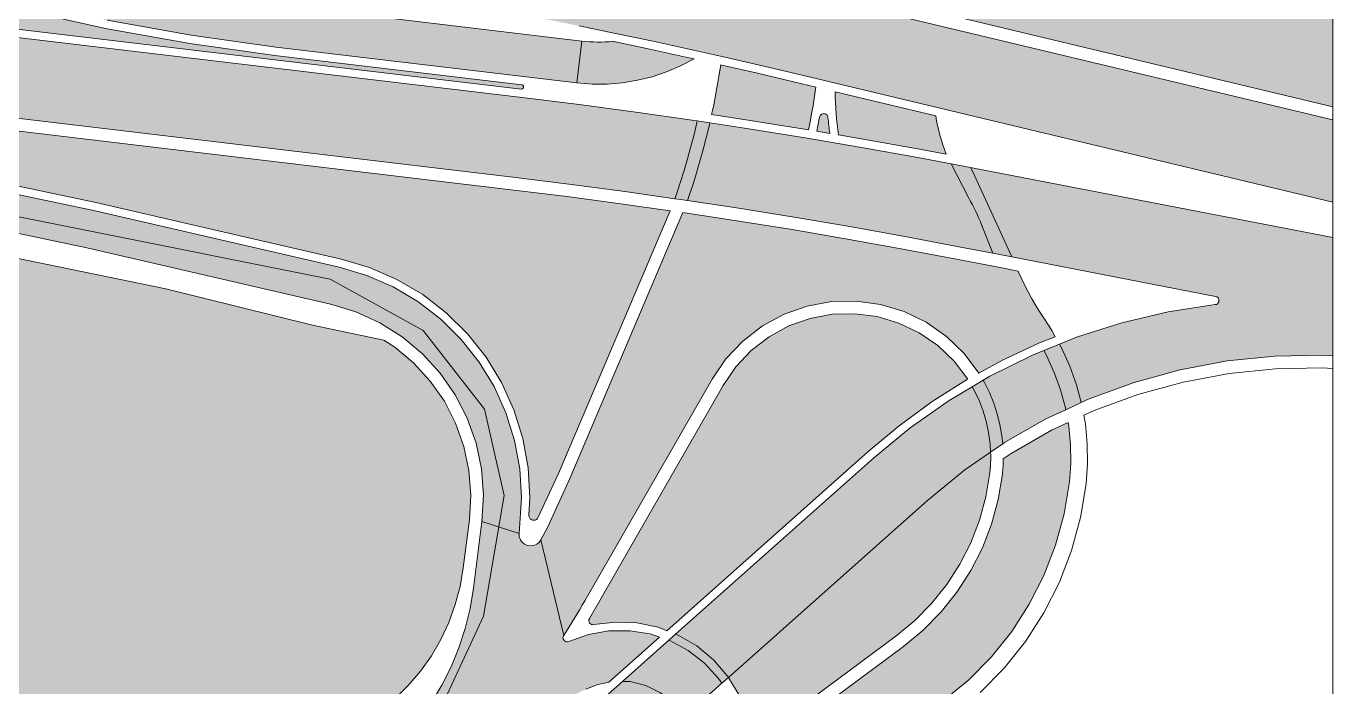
# Model space of a CAD drawing. Header units: metres. Extents: x 575893 to 576670, y 4390673 to 4391275.
# Drawn here: x 576502.4 to 576657.4, y 4390979 to 4391057.3 of the extents above; entities that cross this region are included whole.
import ezdxf

# ---------------------------------------------------------------- set-up
doc = ezdxf.new("R2010")
doc.units = ezdxf.units.M
for name, color, linetype, lineweight in [('PL_KULTUREL_TESIS', 151, 'Continuous', 0), ('PL_MIA', 12, 'Continuous', 0), ('PL_PARK', 97, 'Continuous', 0), ('PL_PASIF_YESIL', 93, 'Continuous', 0), ('PL_YOL', 18, 'Continuous', 0), ('R_KIR', 2, 'Continuous', 0), ('SNR_OZEL_PROJE', 18, 'Continuous', 0), ('SNR_SAGLIKLASTIRMA', 152, 'Continuous', 0)]:
    doc.layers.add(name, color=color, linetype=linetype, lineweight=lineweight)

msp = doc.modelspace()

# ---------------------------------------------------------------- hatches: boundary and pattern name
at = {"layer": 'PL_KULTUREL_TESIS'}
msp.add_hatch(color=256, dxfattribs=at).paths.add_polyline_path([(576657.38, 4391047.79), (576613.09, 4391058.38), (576613.21, 4391058.87), (576614.72, 4391063.99), (576631.77, 4391113.07), (576632.98, 4391116.66), (576634.1, 4391120.28), (576634.47, 4391121.55), (576653.45, 4391128.05), (576657.38, 4391129.54)])
at = {"layer": 'PL_MIA'}
msp.add_hatch(color=256, dxfattribs=at).paths.add_polyline_path([(576518.99, 4391026.2), (576536.36, 4391021.91), (576544.84, 4391020.11), (576546.12, 4391019.3), (576548.36, 4391017.43), (576550.34, 4391015.27), (576552.01, 4391012.87), (576553.35, 4391010.27), (576554.33, 4391007.52), (576554.93, 4391004.66), (576555.15, 4391001.74), (576554.98, 4390998.82), (576554.26, 4390993.14), (576553.88, 4390990.93), (576553.31, 4390988.77), (576552.54, 4390986.67), (576551.59, 4390984.64), (576550.47, 4390982.71), (576549.17, 4390980.88), (576547.72, 4390979.18), (576546.13, 4390977.61), (576542.98, 4390974.78), (576511.42, 4390952.35), (576506.7, 4390948.64), (576467.66, 4390923.15), (576465.88, 4390922.06), (576464.06, 4390921.06), (576462.18, 4390920.15), (576460.26, 4390919.35), (576458.3, 4390918.64), (576456.31, 4390918.04), (576454.28, 4390917.55), (576452.24, 4390917.16), (576448.35, 4390916.52), (576442.14, 4390915.9), (576435.9, 4390915.69), (576429.66, 4390915.87), (576398.31, 4390917.79), (576395.74, 4390920.95), (576401.52, 4390961.09), (576403.21, 4390970.99), (576405.41, 4390982.29), (576409.6, 4391007.63), (576424.54, 4391005.02), (576423.35, 4390997.96), (576477.42, 4390989.45), (576481.6, 4390982.76), (576487.41, 4390986.67), (576477.26, 4391002.38), (576478.93, 4391008.13), (576425.76, 4391017.41), (576424.92, 4391012.06), (576410.78, 4391014.53), (576412.57, 4391027.16), (576415.33, 4391047.51)])
at = {"layer": 'PL_PARK'}
msp.add_hatch(color=256, dxfattribs=at).paths.add_polyline_path([(576328.48, 4391139.94), (576330.81, 4391139.71), (576338.13, 4391138.76), (576344.74, 4391137.69), (576351.26, 4391136.21), (576357.68, 4391134.31), (576363.97, 4391132.01), (576370.1, 4391129.32), (576376.05, 4391126.25), (576381.79, 4391122.81), (576387.3, 4391119.01), (576394.64, 4391113.59), (576393.67, 4391111.46), (576390.85, 4391107.49), (576388.09, 4391102.62), (576397.28, 4391098.08), (576398.16, 4391098.49), (576399.9, 4391101.57), (576401.13, 4391103.49), (576403.35, 4391107.17), (576410.42, 4391101.95), (576418.72, 4391096.09), (576427.24, 4391090.55), (576435.98, 4391085.36), (576444.91, 4391080.53), (576454.03, 4391076.05), (576463.33, 4391071.94), (576472.77, 4391068.2), (576482.36, 4391064.83), (576492.08, 4391061.86), (576501.9, 4391059.27), (576511.82, 4391057.07), (576521.83, 4391055.27), (576531.89, 4391053.87), (576561.18, 4391050.39), (576561.23, 4391050.38), (576561.27, 4391050.36), (576561.31, 4391050.33), (576561.35, 4391050.3), (576561.37, 4391050.26), (576561.39, 4391050.21), (576561.4, 4391050.16), (576561.4, 4391050.11), (576561.39, 4391050.06), (576561.37, 4391050.02), (576561.34, 4391049.98), (576561.3, 4391049.95), (576561.26, 4391049.92), (576561.22, 4391049.9), (576561.17, 4391049.89), (576561.12, 4391049.89), (576393.72, 4391069.81), (576389.74, 4391070.29), (576385.79, 4391070.82), (576381.84, 4391071.43), (576377.9, 4391072.09), (576373.98, 4391072.82), (576370.06, 4391073.61), (576366.16, 4391074.47), (576362.27, 4391075.38), (576332.35, 4391082.7), (576321.52, 4391085.35), (576318.9, 4391086.08), (576316.36, 4391086.99), (576313.89, 4391088.08), (576311.5, 4391089.34), (576309.21, 4391090.76), (576307.02, 4391092.34), (576304.95, 4391094.07), (576304.31, 4391094.69), (576302.01, 4391097.02), (576300.04, 4391099.63), (576298.41, 4391102.47), (576297.17, 4391105.49), (576296.31, 4391108.65), (576295.87, 4391111.89), (576295.85, 4391115.16), (576296.25, 4391118.4), (576297.05, 4391121.57), (576298.26, 4391124.61), (576299.85, 4391127.47), (576301.79, 4391130.1), (576304.05, 4391132.46), (576306.59, 4391134.52), (576309.37, 4391136.23), (576312.36, 4391137.57), (576314.58, 4391138.33), (576316.84, 4391138.95), (576319.13, 4391139.43), (576321.45, 4391139.77), (576323.79, 4391139.97), (576326.13, 4391140.02)])
at = {"layer": 'PL_PASIF_YESIL'}
for points in [[(576447.19, 4391051.36), (576559.95, 4391037.95), (576566.58, 4391037.13), (576573.2, 4391036.25), (576578.78, 4391035.46), (576565.53, 4391004.3), (576563.15, 4390999.12), (576563.06, 4390998.98), (576562.94, 4390998.87), (576562.79, 4390998.8), (576562.63, 4390998.77), (576562.46, 4390998.79), (576562.31, 4390998.85), (576562.18, 4390998.95), (576562.09, 4390999.08), (576562.03, 4390999.24), (576562.02, 4390999.4), (576562.15, 4391001.47), (576561.95, 4391005), (576561.32, 4391008.48), (576560.26, 4391011.86), (576558.8, 4391015.09), (576556.96, 4391018.11), (576554.76, 4391020.88), (576552.24, 4391023.36), (576549.44, 4391025.52), (576546.39, 4391027.32), (576543.15, 4391028.73), (576539.78, 4391029.73), (576510.69, 4391036.45), (576422.45, 4391055.03)], [(576603.35, 4391022.91), (576605.91, 4391022.15), (576608.32, 4391020.99), (576610.52, 4391019.47), (576612.46, 4391017.63), (576614.08, 4391015.5), (576614.09, 4391015.5), (576613.94, 4391015.42), (576609.86, 4391012.83), (576605.95, 4391009.98), (576602.23, 4391006.88), (576578.39, 4390985.68), (576577.35, 4390986.08), (576574.84, 4390986.6), (576572.28, 4390986.7), (576569.75, 4390986.4), (576569.6, 4390986.39), (576569.46, 4390986.42), (576569.34, 4390986.49), (576569.24, 4390986.59), (576569.17, 4390986.72), (576569.15, 4390986.86), (576569.16, 4390987), (576569.21, 4390987.13), (576585.06, 4391014.74), (576586.57, 4391016.95), (576588.4, 4391018.9), (576590.52, 4391020.53), (576592.87, 4391021.81), (576595.39, 4391022.7), (576598.02, 4391023.19), (576600.7, 4391023.26)], [(576616.8, 4391006.45), (576616.76, 4391005.08), (576616.75, 4391005.01), (576616.75, 4391004.99), (576616.75, 4391004.91), (576616.74, 4391004.82), (576616.73, 4391004.73), (576616.72, 4391004.65), (576616.71, 4391004.56), (576616.7, 4391004.47), (576616.7, 4391004.39), (576616.23, 4391001.55), (576615.48, 4390998.78), (576614.44, 4390996.11), (576613.14, 4390993.55), (576611.58, 4390991.14), (576609.79, 4390988.9), (576607.77, 4390986.85), (576605.56, 4390985.03), (576589.28, 4390972.94), (576589.17, 4390972.88), (576589.04, 4390972.85), (576588.91, 4390972.85), (576588.79, 4390972.88), (576588.68, 4390972.94), (576588.59, 4390973.04), (576588.52, 4390973.15), (576588.49, 4390973.27), (576587.91, 4390975.76), (576586.93, 4390978.13), (576586.23, 4390979.27), (576585.69, 4390980.13), (576609.35, 4391001.17), (576613.74, 4391004.76), (576616.78, 4391006.84)]]:
    msp.add_hatch(color=256, dxfattribs=at).paths.add_polyline_path(points)
at = {"layer": 'PL_YOL'}
for points in [[(576331.36, 4391152.24), (576336.02, 4391151.53), (576340.63, 4391150.6), (576345.2, 4391149.45), (576349.71, 4391148.09), (576354.15, 4391146.52), (576358.51, 4391144.75), (576362.79, 4391142.77), (576366.96, 4391140.6), (576435.42, 4391102.89), (576427.86, 4391097.95), (576426.07, 4391099.02), (576426.01, 4391099.05), (576425.95, 4391099.06), (576425.88, 4391099.05), (576425.82, 4391099.03), (576425.77, 4391098.99), (576425.73, 4391098.94), (576425.7, 4391098.88), (576425.69, 4391098.82), (576425.7, 4391098.76), (576425.72, 4391098.7), (576425.75, 4391098.64), (576425.8, 4391098.6), (576426.49, 4391098.13), (576435.29, 4391092.69), (576444.31, 4391087.62), (576453.53, 4391082.93), (576462.93, 4391078.63), (576472.51, 4391074.71), (576482.24, 4391071.2), (576492.1, 4391068.1), (576502.09, 4391065.4), (576512.18, 4391063.12), (576522.35, 4391061.27), (576532.6, 4391059.83), (576568.32, 4391055.58), (576567.73, 4391050.62), (576532.01, 4391054.87), (576521.98, 4391056.26), (576512.02, 4391058.05), (576502.14, 4391060.24), (576492.35, 4391062.82), (576482.67, 4391065.78), (576473.12, 4391069.13), (576463.71, 4391072.86), (576454.46, 4391076.95), (576445.37, 4391081.42), (576436.47, 4391086.23), (576427.77, 4391091.4), (576419.28, 4391096.91), (576411.02, 4391102.76), (576387.89, 4391119.81), (576382.33, 4391123.65), (576376.53, 4391127.12), (576370.53, 4391130.23), (576364.34, 4391132.94), (576358, 4391135.26), (576351.52, 4391137.17), (576344.93, 4391138.67), (576338.26, 4391139.75), (576330.94, 4391140.7), (576331.36, 4391152.24)], [(576515.39, 4391077.88), (576518.45, 4391076.72), (576521.62, 4391075.92), (576561.21, 4391068.39), (576565.56, 4391067.55), (576569.9, 4391066.69), (576574.24, 4391065.79), (576578.57, 4391064.88), (576582.9, 4391063.94), (576587.22, 4391062.97), (576591.53, 4391061.98), (576595.84, 4391060.96), (576657.38, 4391046.25), (576657.38, 4391036.48), (576593.63, 4391051.72), (576589.38, 4391052.73), (576585.12, 4391053.7), (576580.85, 4391054.66), (576576.58, 4391055.59), (576572.3, 4391056.49), (576568.01, 4391057.37), (576563.73, 4391058.23), (576559.43, 4391059.06), (576505.34, 4391069.35), (576507.91, 4391073.45), (576508.05, 4391073.44), (576508.18, 4391073.47), (576508.3, 4391073.54), (576508.4, 4391073.64), (576508.47, 4391073.76), (576508.5, 4391073.89), (576508.49, 4391074.03), (576508.45, 4391074.16), (576508.38, 4391074.27), (576508.27, 4391074.36), (576512.49, 4391079.39)], [(576561.25, 4391048.87), (576567.98, 4391048.04), (576574.7, 4391047.15), (576581.41, 4391046.2), (576582, 4391046.11), (576581.91, 4391045.71), (576581.58, 4391044.33), (576581.22, 4391042.97), (576580.84, 4391041.6), (576580.44, 4391040.25), (576580.01, 4391038.9), (576579.57, 4391037.55), (576579.34, 4391036.89), (576573.4, 4391037.74), (576566.77, 4391038.62), (576560.13, 4391039.44), (576413.91, 4391056.83), (576393.6, 4391068.82)], [(576510.6, 4391035.45), (576539.53, 4391028.76), (576542.8, 4391027.79), (576545.94, 4391026.43), (576548.88, 4391024.69), (576551.58, 4391022.61), (576554.02, 4391020.21), (576556.14, 4391017.53), (576557.92, 4391014.62), (576559.32, 4391011.51), (576560.34, 4391008.24), (576560.96, 4391004.88), (576561.15, 4391001.47), (576560.87, 4390997.19), (576556.47, 4390998.63), (576556.65, 4391001.75), (576556.42, 4391004.87), (576555.77, 4391007.92), (576554.73, 4391010.87), (576553.3, 4391013.65), (576551.51, 4391016.21), (576549.4, 4391018.51), (576547, 4391020.51), (576544.35, 4391022.18), (576541.51, 4391023.47), (576538.52, 4391024.38), (576509.63, 4391031.06), (576417.58, 4391050.44), (576413.74, 4391055.84)], [(576568.78, 4391055.53), (576569.24, 4391055.5), (576569.7, 4391055.47), (576570.16, 4391055.46), (576570.62, 4391055.46), (576571.08, 4391055.47), (576571.54, 4391055.5), (576572, 4391055.54), (576572.09, 4391055.52), (576576.37, 4391054.61), (576580.63, 4391053.68), (576581.62, 4391053.46), (576580.02, 4391052.63), (576578.36, 4391051.92), (576576.65, 4391051.35), (576574.9, 4391050.92), (576573.13, 4391050.63), (576571.33, 4391050.48), (576569.53, 4391050.48), (576567.73, 4391050.62), (576568.32, 4391055.58)], [(576584.9, 4391052.73), (576589.15, 4391051.75), (576593.4, 4391050.75), (576596.06, 4391050.11), (576595.99, 4391049.61), (576595.91, 4391049.04), (576595.82, 4391048.47), (576595.73, 4391047.9), (576595.63, 4391047.33), (576595.53, 4391046.76), (576595.43, 4391046.19), (576595.32, 4391045.62), (576595.2, 4391045.06), (576595.2, 4391045.05), (576594.96, 4391045.1), (576588.26, 4391046.17), (576583.71, 4391046.86), (576583.82, 4391047.36), (576583.96, 4391048.03), (576584.09, 4391048.7), (576584.22, 4391049.37), (576584.34, 4391050.05), (576584.46, 4391050.72), (576584.58, 4391051.4), (576584.68, 4391052.08), (576584.79, 4391052.75)], [(576610.28, 4391046.71), (576610.39, 4391046.13), (576610.5, 4391045.56), (576610.64, 4391044.98), (576610.78, 4391044.41), (576610.95, 4391043.84), (576611.12, 4391043.28), (576611.31, 4391042.72), (576611.52, 4391042.16), (576608.34, 4391042.76), (576601.66, 4391043.96), (576598.76, 4391044.45), (576598.76, 4391044.46), (576598.67, 4391045.09), (576598.59, 4391045.73), (576598.52, 4391046.37), (576598.46, 4391047), (576598.42, 4391047.64), (576598.39, 4391048.28), (576598.37, 4391048.92), (576598.36, 4391049.56)], [(576583.49, 4391045.88), (576583.4, 4391045.48), (576583.06, 4391044.09), (576582.7, 4391042.71), (576582.32, 4391041.34), (576581.92, 4391039.97), (576581.5, 4391038.61), (576581.05, 4391037.26), (576580.85, 4391036.67), (576580.03, 4391036.8), (576579.34, 4391036.89), (576579.57, 4391037.55), (576580.01, 4391038.9), (576580.44, 4391040.25), (576580.84, 4391041.6), (576581.22, 4391042.97), (576581.58, 4391044.33), (576581.91, 4391045.71), (576582, 4391046.11)], [(576588.11, 4391045.18), (576594.8, 4391044.11), (576601.48, 4391042.97), (576608.16, 4391041.78), (576612.1, 4391041.04), (576614.2, 4391036.94), (576614.42, 4391036.55), (576614.63, 4391036.16), (576614.83, 4391035.76), (576615.03, 4391035.36), (576615.22, 4391034.95), (576615.41, 4391034.54), (576615.58, 4391034.13), (576615.75, 4391033.71), (576617.05, 4391030.42), (576613.02, 4391031.2), (576606.44, 4391032.44), (576599.85, 4391033.62), (576593.25, 4391034.74), (576586.65, 4391035.8), (576580.85, 4391036.67), (576581.05, 4391037.26), (576581.5, 4391038.61), (576581.92, 4391039.97), (576582.32, 4391041.34), (576582.7, 4391042.71), (576583.06, 4391044.09), (576583.4, 4391045.48), (576583.49, 4391045.88)], [(576597.17, 4391046.94), (576597.29, 4391046.88), (576597.4, 4391046.78), (576597.47, 4391046.65), (576597.5, 4391046.52), (576597.52, 4391046.28), (576597.55, 4391046.04), (576597.57, 4391045.81), (576597.6, 4391045.57), (576597.63, 4391045.34), (576597.66, 4391045.1), (576597.69, 4391044.87), (576597.72, 4391044.64), (576597.72, 4391044.63), (576596.19, 4391044.89), (576596.19, 4391044.89), (576596.23, 4391045.1), (576596.27, 4391045.31), (576596.32, 4391045.52), (576596.36, 4391045.72), (576596.4, 4391045.93), (576596.43, 4391046.14), (576596.47, 4391046.35), (576596.51, 4391046.56), (576596.56, 4391046.7), (576596.64, 4391046.81), (576596.75, 4391046.9), (576596.88, 4391046.96), (576597.03, 4391046.97)], [(576614.42, 4391040.6), (576614.66, 4391040.14), (576619.32, 4391029.98), (576617.05, 4391030.42), (576615.75, 4391033.71), (576615.58, 4391034.13), (576615.41, 4391034.54), (576615.22, 4391034.95), (576615.03, 4391035.36), (576614.83, 4391035.76), (576614.63, 4391036.16), (576614.42, 4391036.55), (576614.2, 4391036.94), (576612.1, 4391041.04)], [(576614.82, 4391040.52), (576657.38, 4391032.3), (576657.38, 4391018.26), (576656.17, 4391018.34), (576650.5, 4391018.23), (576644.86, 4391017.66), (576639.28, 4391016.62), (576633.81, 4391015.12), (576628.49, 4391013.17), (576627.55, 4391012.73), (576626.99, 4391014.82), (576626.19, 4391017.05), (576625.2, 4391019.21), (576624.96, 4391019.63), (576626.99, 4391020.46), (576632.37, 4391022.16), (576637.86, 4391023.46), (576643.43, 4391024.33), (576643.57, 4391024.36), (576643.69, 4391024.44), (576643.79, 4391024.54), (576643.85, 4391024.67), (576643.87, 4391024.81), (576643.86, 4391024.95), (576643.81, 4391025.08), (576643.72, 4391025.19), (576643.6, 4391025.27), (576643.47, 4391025.31), (576619.32, 4391029.98), (576614.66, 4391040.14), (576614.42, 4391040.6)], [(576586.42, 4391034.31), (576593.01, 4391033.26), (576599.59, 4391032.14), (576606.17, 4391030.96), (576612.73, 4391029.72), (576617.72, 4391028.76), (576620.07, 4391028.31), (576620.15, 4391028.12), (576620.49, 4391027.34), (576620.86, 4391026.58), (576621.24, 4391025.83), (576621.65, 4391025.08), (576622.07, 4391024.35), (576622.51, 4391023.62), (576622.97, 4391022.91), (576623.72, 4391021.78), (576624.04, 4391021.27), (576624.46, 4391020.53), (576622.57, 4391019.79), (576618.19, 4391017.74), (576615.4, 4391016.22), (576615.4, 4391016.22), (576613.65, 4391018.55), (576611.55, 4391020.57), (576609.16, 4391022.24), (576606.53, 4391023.52), (576603.73, 4391024.36), (576600.84, 4391024.75), (576597.92, 4391024.69), (576595.05, 4391024.16), (576592.29, 4391023.19), (576589.73, 4391021.8), (576587.41, 4391020.02), (576585.4, 4391017.9), (576583.76, 4391015.49), (576568.67, 4390989.21), (576568.37, 4390988.69), (576568.07, 4390988.18), (576567.76, 4390987.66), (576567.45, 4390987.15), (576567.13, 4390986.64), (576566.81, 4390986.13), (576566.49, 4390985.62), (576566.17, 4390985.12), (576563.47, 4390996.46), (576564.28, 4390998), (576566.91, 4391003.71), (576580.31, 4391035.24)], [(576625.2, 4391019.21), (576626.19, 4391017.05), (576626.99, 4391014.82), (576627.55, 4391012.73), (576625.7, 4391011.87), (576625.66, 4391012.09), (576625.08, 4391014.22), (576624.34, 4391016.3), (576623.42, 4391018.3), (576623.09, 4391018.88), (576624.96, 4391019.63)], [(576623.42, 4391018.3), (576624.34, 4391016.3), (576625.08, 4391014.22), (576625.66, 4391012.09), (576625.7, 4391011.87), (576623.34, 4391010.78), (576618.42, 4391007.97), (576618.23, 4391007.84), (576618.13, 4391008.78), (576617.9, 4391010.1), (576617.58, 4391011.39), (576617.17, 4391012.66), (576616.66, 4391013.9), (576616.07, 4391015.1), (576615.91, 4391015.36), (576616.71, 4391015.84), (576621.76, 4391018.34), (576623.09, 4391018.88)], [(576614.78, 4391014.32), (576615.38, 4391013.09), (576615.87, 4391011.82), (576616.27, 4391010.51), (576616.55, 4391009.17), (576616.73, 4391007.81), (576616.78, 4391006.84), (576613.74, 4391004.76), (576609.35, 4391001.17), (576585.69, 4390980.13), (576585.59, 4390980.3), (576583.91, 4390982.23), (576581.94, 4390983.87), (576579.73, 4390985.16), (576579.44, 4390985.27), (576602.89, 4391006.13), (576607.25, 4391009.72), (576611.86, 4391012.96), (576614.62, 4391014.6)], [(576616.07, 4391015.1), (576616.66, 4391013.9), (576617.17, 4391012.66), (576617.58, 4391011.39), (576617.9, 4391010.1), (576618.13, 4391008.78), (576618.23, 4391007.84), (576616.78, 4391006.84), (576616.73, 4391007.81), (576616.55, 4391009.17), (576616.27, 4391010.51), (576615.87, 4391011.82), (576615.38, 4391013.09), (576614.78, 4391014.32), (576614.62, 4391014.6), (576615.91, 4391015.36)], [(576626.05, 4391009.93), (576626.26, 4391007.73), (576626.29, 4391005.53), (576626.14, 4391003.33), (576625.51, 4390999.53), (576624.5, 4390995.82), (576623.12, 4390992.24), (576621.38, 4390988.81), (576619.29, 4390985.58), (576616.89, 4390982.58), (576614.19, 4390979.84), (576611.22, 4390977.4), (576594.25, 4390964.8), (576588.45, 4390970.46), (576606.45, 4390983.82), (576608.79, 4390985.75), (576610.91, 4390987.9), (576612.8, 4390990.26), (576614.44, 4390992.8), (576615.81, 4390995.5), (576616.9, 4390998.32), (576617.7, 4391001.24), (576618.19, 4391004.22), (576618.21, 4391004.46), (576618.23, 4391004.69), (576618.25, 4391004.93), (576618.27, 4391005.17), (576618.28, 4391005.4), (576618.29, 4391005.64), (576618.3, 4391005.88), (576618.3, 4391006.07), (576619.21, 4391006.7), (576624.03, 4391009.44), (576625.97, 4391010.35)], [(576560.87, 4390997.19), (576560.9, 4390996.81), (576561.03, 4390996.46), (576561.24, 4390996.16), (576561.53, 4390995.92), (576561.88, 4390995.77), (576562.25, 4390995.72), (576562.62, 4390995.77), (576562.96, 4390995.92), (576563.25, 4390996.15), (576563.47, 4390996.46), (576566.17, 4390985.12), (576566.1, 4390984.99), (576566.08, 4390984.85), (576566.1, 4390984.71), (576566.16, 4390984.58), (576566.25, 4390984.47), (576566.37, 4390984.39), (576566.51, 4390984.35), (576566.65, 4390984.35), (576566.79, 4390984.39), (576569.11, 4390985.22), (576571.53, 4390985.65), (576573.99, 4390985.68), (576576.42, 4390985.29), (576577.53, 4390984.92), (576571.5, 4390979.56), (576570.21, 4390979.29), (576569.49, 4390979.04), (576568.78, 4390978.74), (576568.1, 4390978.42), (576567.43, 4390978.05), (576566.78, 4390977.66), (576566.15, 4390977.22), (576565.55, 4390976.76), (576564.97, 4390976.27), (576549.51, 4390962.32), (576548.57, 4390961.49), (576547.63, 4390960.67), (576546.67, 4390959.86), (576545.71, 4390959.07), (576544.74, 4390958.28), (576543.75, 4390957.51), (576542.76, 4390956.75), (576541.76, 4390956), (576530.68, 4390947.85), (576529.7, 4390947.14), (576528.98, 4390946.62), (576528.26, 4390946.1), (576527.54, 4390945.59), (576526.81, 4390945.08), (576526.08, 4390944.57), (576525.35, 4390944.07), (576524.62, 4390943.56), (576481.2, 4390915.13), (576489.25, 4390929.96), (576517.1, 4390948.17), (576518.92, 4390949.36), (576520.71, 4390950.58), (576522.5, 4390951.82), (576524.27, 4390953.08), (576526.02, 4390954.36), (576527.76, 4390955.66), (576529.49, 4390956.97), (576531.13, 4390958.25), (576531.94, 4390958.9), (576532.76, 4390959.55), (576533.57, 4390960.21), (576534.38, 4390960.87), (576535.19, 4390961.54), (576535.99, 4390962.21), (576536.78, 4390962.89), (576537.58, 4390963.57), (576541.64, 4390967.25), (576545.52, 4390971.13), (576547.45, 4390973.27), (576549.02, 4390975.14), (576550.43, 4390977.12), (576551.7, 4390979.21), (576552.8, 4390981.38), (576553.73, 4390983.64), (576554.49, 4390985.95), (576555.07, 4390988.32), (576555.47, 4390990.73), (576556.47, 4390998.63)], [(576579.73, 4390985.16), (576581.94, 4390983.87), (576583.91, 4390982.23), (576585.59, 4390980.3), (576585.69, 4390980.13), (576584.92, 4390979.45), (576584.54, 4390980.03), (576582.88, 4390981.84), (576580.93, 4390983.34), (576578.76, 4390984.51), (576578.62, 4390984.55), (576579.44, 4390985.27)], [(576578.76, 4390984.51), (576580.93, 4390983.34), (576582.88, 4390981.84), (576584.54, 4390980.03), (576584.92, 4390979.45), (576580.41, 4390975.43), (576580.35, 4390975.56), (576579.16, 4390977.09), (576577.66, 4390978.31), (576575.92, 4390979.18), (576574.04, 4390979.64), (576573.12, 4390979.66), (576578.62, 4390984.55)], [(576574.04, 4390979.64), (576575.92, 4390979.18), (576577.66, 4390978.31), (576579.16, 4390977.09), (576580.35, 4390975.56), (576580.41, 4390975.43), (576572.98, 4390968.82), (576571.02, 4390967.1), (576569.05, 4390965.39), (576567.07, 4390963.7), (576565.07, 4390962.03), (576563.06, 4390960.38), (576561.03, 4390958.74), (576558.99, 4390957.12), (576556.93, 4390955.51), (576541.18, 4390943.33), (576535.49, 4390938.93), (576530.94, 4390935.45), (576526.35, 4390932.03), (576521.73, 4390928.66), (576517.06, 4390925.34), (576512.36, 4390922.08), (576507.62, 4390918.87), (576502.85, 4390915.71), (576498.03, 4390912.61), (576477.62, 4390899.62), (576477.42, 4390911.35), (576522.66, 4390940.15), (576524.46, 4390941.31), (576526.25, 4390942.49), (576528.02, 4390943.69), (576529.79, 4390944.91), (576531.54, 4390946.15), (576533.27, 4390947.41), (576534.99, 4390948.68), (576536.7, 4390949.98), (576552.04, 4390961.84), (576554.04, 4390963.4), (576556.03, 4390964.98), (576558, 4390966.58), (576559.96, 4390968.19), (576561.91, 4390969.82), (576563.84, 4390971.46), (576565.76, 4390973.12), (576567.66, 4390974.8), (576573.12, 4390979.66)]]:
    msp.add_hatch(color=256, dxfattribs=at).paths.add_polyline_path(points)

# ---------------------------------------------------------------- linework, layer by layer
at = {"layer": 'PL_KULTUREL_TESIS'}
msp.add_polyline3d([(576657.38, 4391047.79, 0), (576613.09, 4391058.38, 0), (576613.21, 4391058.87, 0), (576614.72, 4391063.99, 0), (576631.77, 4391113.07, 0), (576632.98, 4391116.66, 0), (576634.1, 4391120.28, 0), (576634.47, 4391121.55, 131.39), (576653.45, 4391128.05, 131.39), (576657.38, 4391129.54, 0), (576657.38, 4391047.79, 0)], close=True, dxfattribs=at)
at = {"layer": 'PL_MIA'}
msp.add_polyline3d([(576415.33, 4391047.51, 0), (576518.99, 4391026.2, 0), (576518.99, 4391026.2, 0), (576536.36, 4391021.91, 0), (576544.84, 4391020.11, 0), (576546.12, 4391019.3, 0), (576548.36, 4391017.43, 0), (576550.34, 4391015.27, 0), (576552.01, 4391012.87, 0), (576553.35, 4391010.27, 0), (576554.33, 4391007.52, 0), (576554.93, 4391004.66, 0), (576555.15, 4391001.74, 0), (576554.98, 4390998.82, 0), (576554.26, 4390993.14, 0), (576553.88, 4390990.93, 0), (576553.31, 4390988.77, 0), (576552.54, 4390986.67, 0), (576551.59, 4390984.64, 0), (576550.47, 4390982.71, 0), (576549.17, 4390980.88, 0), (576547.72, 4390979.18, 0), (576546.13, 4390977.61, 0)], dxfattribs=at)
at = {"layer": 'PL_PARK'}
msp.add_polyline3d([(576501.9, 4391059.27, 0), (576511.82, 4391057.07, 0), (576521.83, 4391055.27, 0), (576531.89, 4391053.87, 0), (576561.18, 4391050.39, 0), (576561.23, 4391050.38, 0), (576561.27, 4391050.36, 0), (576561.31, 4391050.33, 0), (576561.35, 4391050.3, 0), (576561.37, 4391050.26, 0), (576561.39, 4391050.21, 0), (576561.4, 4391050.16, 0), (576561.4, 4391050.11, 0), (576561.39, 4391050.06, 0), (576561.37, 4391050.02, 0), (576561.34, 4391049.98, 0), (576561.3, 4391049.95, 0), (576561.26, 4391049.92, 0), (576561.22, 4391049.9, 0), (576561.17, 4391049.89, 0), (576561.12, 4391049.89, 0), (576393.72, 4391069.81, 0)], dxfattribs=at)
at = {"layer": 'PL_PASIF_YESIL'}
for points in [[(576447.19, 4391051.36, 0), (576559.95, 4391037.95, 0), (576566.58, 4391037.13, 0), (576573.2, 4391036.25, 0), (576578.78, 4391035.46, 0), (576565.53, 4391004.3, 0), (576563.15, 4390999.12, 0), (576563.06, 4390998.98, 0), (576562.94, 4390998.87, 0), (576562.79, 4390998.8, 0), (576562.63, 4390998.77, 0), (576562.46, 4390998.79, 0), (576562.31, 4390998.85, 0), (576562.18, 4390998.95, 0), (576562.09, 4390999.08, 0), (576562.03, 4390999.24, 0), (576562.02, 4390999.4, 0), (576562.15, 4391001.47, 0), (576561.95, 4391005, 0), (576561.32, 4391008.48, 0), (576560.26, 4391011.86, 0), (576558.8, 4391015.09, 0), (576556.96, 4391018.11, 0), (576554.76, 4391020.88, 0), (576552.24, 4391023.36, 0), (576549.44, 4391025.52, 0), (576546.39, 4391027.32, 0), (576543.15, 4391028.73, 0), (576539.78, 4391029.73, 0), (576510.69, 4391036.45, 0), (576422.45, 4391055.03, 0)], [(576586.93, 4390978.13, 0), (576586.23, 4390979.27, 0), (576585.69, 4390980.13, 0), (576609.35, 4391001.17, 0), (576613.74, 4391004.76, 0), (576616.78, 4391006.84, 0), (576616.8, 4391006.45, 0), (576616.8, 4391006.45, 0), (576616.76, 4391005.08, 0), (576616.75, 4391005.01, 0), (576616.75, 4391004.99, 0), (576616.75, 4391004.91, 0), (576616.74, 4391004.82, 0), (576616.73, 4391004.73, 0), (576616.72, 4391004.65, 0), (576616.71, 4391004.56, 0), (576616.7, 4391004.47, 0), (576616.7, 4391004.39, 0), (576616.23, 4391001.55, 0), (576615.48, 4390998.78, 0), (576614.44, 4390996.11, 0), (576613.14, 4390993.55, 0), (576611.58, 4390991.14, 0), (576609.79, 4390988.9, 0), (576607.77, 4390986.85, 0), (576605.56, 4390985.03, 0), (576589.28, 4390972.94, 0)]]:
    msp.add_polyline3d(points, dxfattribs=at)
msp.add_polyline3d([(576603.35, 4391022.91, 0), (576605.91, 4391022.15, 0), (576608.32, 4391020.99, 0), (576610.52, 4391019.47, 0), (576612.46, 4391017.63, 0), (576614.08, 4391015.5, 0), (576614.09, 4391015.5, 0), (576613.94, 4391015.42, 0), (576609.86, 4391012.83, 0), (576605.95, 4391009.98, 0), (576602.23, 4391006.88, 0), (576578.39, 4390985.68, 0), (576577.35, 4390986.08, 0), (576574.84, 4390986.6, 0), (576572.28, 4390986.7, 0), (576569.75, 4390986.4, 0), (576569.6, 4390986.39, 0), (576569.46, 4390986.42, 0), (576569.34, 4390986.49, 0), (576569.24, 4390986.59, 0), (576569.17, 4390986.72, 0), (576569.15, 4390986.86, 0), (576569.16, 4390987, 0), (576569.21, 4390987.13, 0), (576585.06, 4391014.74, 0), (576586.57, 4391016.95, 0), (576588.4, 4391018.9, 0), (576590.52, 4391020.53, 0), (576592.87, 4391021.81, 0), (576595.39, 4391022.7, 0), (576598.02, 4391023.19, 0), (576600.7, 4391023.26, 0), (576603.35, 4391022.91, 0)], close=True, dxfattribs=at)
at = {"layer": 'PL_YOL'}
for points in [[(576561.25, 4391048.87, 0), (576567.98, 4391048.04, 0), (576574.7, 4391047.15, 0), (576581.41, 4391046.2, 0), (576582, 4391046.11, 0), (576581.91, 4391045.71, 0), (576581.58, 4391044.33, 0), (576581.22, 4391042.97, 0), (576580.84, 4391041.6, 0), (576580.44, 4391040.25, 0), (576580.01, 4391038.9, 0), (576579.57, 4391037.55, 0), (576579.34, 4391036.89, 0), (576573.4, 4391037.74, 0), (576566.77, 4391038.62, 0), (576560.13, 4391039.44, 0), (576413.91, 4391056.83, 0), (576393.6, 4391068.82, 0), (576561.25, 4391048.87, 0)], [(576568.78, 4391055.53, 0), (576569.24, 4391055.5, 0), (576569.7, 4391055.47, 0), (576570.16, 4391055.46, 0), (576570.62, 4391055.46, 0), (576571.08, 4391055.47, 0), (576571.54, 4391055.5, 0), (576572, 4391055.54, 0), (576572.09, 4391055.52, 0), (576576.37, 4391054.61, 0), (576580.63, 4391053.68, 0), (576581.62, 4391053.46, 0), (576580.02, 4391052.63, 0), (576578.36, 4391051.92, 0), (576576.65, 4391051.35, 0), (576574.9, 4391050.92, 0), (576573.13, 4391050.63, 0), (576571.33, 4391050.48, 0), (576569.53, 4391050.48, 0), (576567.73, 4391050.62, 0), (576568.32, 4391055.58, 0), (576568.78, 4391055.53, 0)], [(576584.9, 4391052.73, 0), (576589.15, 4391051.75, 0), (576593.4, 4391050.75, 0), (576596.06, 4391050.11, 0), (576595.99, 4391049.61, 0), (576595.91, 4391049.04, 0), (576595.82, 4391048.47, 0), (576595.73, 4391047.9, 0), (576595.63, 4391047.33, 0), (576595.53, 4391046.76, 0), (576595.43, 4391046.19, 0), (576595.32, 4391045.62, 0), (576595.2, 4391045.06, 0), (576595.2, 4391045.05, 0), (576594.96, 4391045.1, 0), (576588.26, 4391046.17, 0), (576583.71, 4391046.86, 0), (576583.82, 4391047.36, 0), (576583.96, 4391048.03, 0), (576584.09, 4391048.7, 0), (576584.22, 4391049.37, 0), (576584.34, 4391050.05, 0), (576584.46, 4391050.72, 0), (576584.58, 4391051.4, 0), (576584.68, 4391052.08, 0), (576584.79, 4391052.75, 0), (576584.9, 4391052.73, 0)], [(576610.28, 4391046.71, 0), (576610.39, 4391046.13, 0), (576610.5, 4391045.56, 0), (576610.64, 4391044.98, 0), (576610.78, 4391044.41, 0), (576610.95, 4391043.84, 0), (576611.12, 4391043.28, 0), (576611.31, 4391042.72, 0), (576611.52, 4391042.16, 0), (576608.34, 4391042.76, 0), (576601.66, 4391043.96, 0), (576598.76, 4391044.45, 0), (576598.76, 4391044.46, 0), (576598.67, 4391045.09, 0), (576598.59, 4391045.73, 0), (576598.52, 4391046.37, 0), (576598.46, 4391047, 0), (576598.42, 4391047.64, 0), (576598.39, 4391048.28, 0), (576598.37, 4391048.92, 0), (576598.36, 4391049.56, 0), (576610.28, 4391046.71, 0)], [(576583.49, 4391045.88, 0), (576583.4, 4391045.48, 0), (576583.06, 4391044.09, 0), (576582.7, 4391042.71, 0), (576582.32, 4391041.34, 0), (576581.92, 4391039.97, 0), (576581.5, 4391038.61, 0), (576581.05, 4391037.26, 0), (576580.85, 4391036.67, 0), (576580.03, 4391036.8, 0), (576579.34, 4391036.89, 0), (576579.57, 4391037.55, 0), (576580.01, 4391038.9, 0), (576580.44, 4391040.25, 0), (576580.84, 4391041.6, 0), (576581.22, 4391042.97, 0), (576581.58, 4391044.33, 0), (576581.91, 4391045.71, 0), (576582, 4391046.11, 0), (576583.49, 4391045.88, 0)], [(576588.11, 4391045.18, 0), (576594.8, 4391044.11, 0), (576601.48, 4391042.97, 0), (576608.16, 4391041.78, 0), (576612.1, 4391041.04, 0), (576614.2, 4391036.94, 0), (576614.42, 4391036.55, 0), (576614.63, 4391036.16, 0), (576614.83, 4391035.76, 0), (576615.03, 4391035.36, 0), (576615.22, 4391034.95, 0), (576615.41, 4391034.54, 0), (576615.58, 4391034.13, 0), (576615.75, 4391033.71, 0), (576617.05, 4391030.42, 0), (576613.02, 4391031.2, 0), (576606.44, 4391032.44, 0), (576599.85, 4391033.62, 0), (576593.25, 4391034.74, 0), (576586.65, 4391035.8, 0), (576580.85, 4391036.67, 0), (576581.05, 4391037.26, 0), (576581.5, 4391038.61, 0), (576581.92, 4391039.97, 0), (576582.32, 4391041.34, 0), (576582.7, 4391042.71, 0), (576583.06, 4391044.09, 0), (576583.4, 4391045.48, 0), (576583.49, 4391045.88, 0), (576588.11, 4391045.18, 0)], [(576597.17, 4391046.94, 0), (576597.29, 4391046.88, 0), (576597.4, 4391046.78, 0), (576597.47, 4391046.65, 0), (576597.5, 4391046.52, 0), (576597.52, 4391046.28, 0), (576597.55, 4391046.04, 0), (576597.57, 4391045.81, 0), (576597.6, 4391045.57, 0), (576597.63, 4391045.34, 0), (576597.66, 4391045.1, 0), (576597.69, 4391044.87, 0), (576597.72, 4391044.64, 0), (576597.72, 4391044.63, 0), (576596.19, 4391044.89, 0), (576596.19, 4391044.89, 0), (576596.23, 4391045.1, 0), (576596.27, 4391045.31, 0), (576596.32, 4391045.52, 0), (576596.36, 4391045.72, 0), (576596.4, 4391045.93, 0), (576596.43, 4391046.14, 0), (576596.47, 4391046.35, 0), (576596.51, 4391046.56, 0), (576596.56, 4391046.7, 0), (576596.64, 4391046.81, 0), (576596.75, 4391046.9, 0), (576596.88, 4391046.96, 0), (576597.03, 4391046.97, 0), (576597.17, 4391046.94, 0)], [(576614.42, 4391040.6, 0), (576614.66, 4391040.14, 0), (576619.32, 4391029.98, 0), (576617.05, 4391030.42, 0), (576615.75, 4391033.71, 0), (576615.58, 4391034.13, 0), (576615.41, 4391034.54, 0), (576615.22, 4391034.95, 0), (576615.03, 4391035.36, 0), (576614.83, 4391035.76, 0), (576614.63, 4391036.16, 0), (576614.42, 4391036.55, 0), (576614.2, 4391036.94, 0), (576612.1, 4391041.04, 0), (576614.42, 4391040.6, 0)], [(576614.82, 4391040.52, 0), (576657.38, 4391032.3, 0), (576657.38, 4391018.26, 0), (576656.17, 4391018.34, 0), (576650.5, 4391018.23, 0), (576644.86, 4391017.66, 0), (576639.28, 4391016.62, 0), (576633.81, 4391015.12, 0), (576628.49, 4391013.17, 0), (576627.55, 4391012.73, 0), (576626.99, 4391014.82, 0), (576626.19, 4391017.05, 0), (576625.2, 4391019.21, 0), (576624.96, 4391019.63, 0), (576626.99, 4391020.46, 0), (576632.37, 4391022.16, 0), (576637.86, 4391023.46, 0), (576643.43, 4391024.33, 0), (576643.57, 4391024.36, 0), (576643.69, 4391024.44, 0), (576643.79, 4391024.54, 0), (576643.85, 4391024.67, 0), (576643.87, 4391024.81, 0), (576643.86, 4391024.95, 0), (576643.81, 4391025.08, 0), (576643.72, 4391025.19, 0), (576643.6, 4391025.27, 0), (576643.47, 4391025.31, 0), (576619.32, 4391029.98, 0), (576614.66, 4391040.14, 0), (576614.42, 4391040.6, 0), (576614.82, 4391040.52, 0)], [(576586.42, 4391034.31, 0), (576593.01, 4391033.26, 0), (576599.59, 4391032.14, 0), (576606.17, 4391030.96, 0), (576612.73, 4391029.72, 0), (576617.72, 4391028.76, 0), (576620.07, 4391028.31, 0), (576620.15, 4391028.12, 0), (576620.49, 4391027.34, 0), (576620.86, 4391026.58, 0), (576621.24, 4391025.83, 0), (576621.65, 4391025.08, 0), (576622.07, 4391024.35, 0), (576622.51, 4391023.62, 0), (576622.97, 4391022.91, 0), (576623.72, 4391021.78, 0), (576624.04, 4391021.27, 0), (576624.46, 4391020.53, 0), (576622.57, 4391019.79, 0), (576618.19, 4391017.74, 0), (576615.4, 4391016.22, 0), (576615.4, 4391016.22, 0), (576613.65, 4391018.55, 0), (576611.55, 4391020.57, 0), (576609.16, 4391022.24, 0), (576606.53, 4391023.52, 0), (576603.73, 4391024.36, 0), (576600.84, 4391024.75, 0), (576597.92, 4391024.69, 0), (576595.05, 4391024.16, 0), (576592.29, 4391023.19, 0), (576589.73, 4391021.8, 0), (576587.41, 4391020.02, 0), (576585.4, 4391017.9, 0), (576583.76, 4391015.49, 0), (576568.67, 4390989.21, 0), (576568.37, 4390988.69, 0), (576568.07, 4390988.18, 0), (576567.76, 4390987.66, 0), (576567.45, 4390987.15, 0), (576567.13, 4390986.64, 0), (576566.81, 4390986.13, 0), (576566.49, 4390985.62, 0), (576566.17, 4390985.12, 0), (576563.47, 4390996.46, 0), (576564.28, 4390998, 0), (576566.91, 4391003.71, 0), (576580.31, 4391035.24, 0), (576586.42, 4391034.31, 0)], [(576625.2, 4391019.21, 0), (576626.19, 4391017.05, 0), (576626.99, 4391014.82, 0), (576627.55, 4391012.73, 0), (576625.7, 4391011.87, 0), (576625.66, 4391012.09, 0), (576625.08, 4391014.22, 0), (576624.34, 4391016.3, 0), (576623.42, 4391018.3, 0), (576623.09, 4391018.88, 0), (576624.96, 4391019.63, 0), (576625.2, 4391019.21, 0)], [(576623.42, 4391018.3, 0), (576624.34, 4391016.3, 0), (576625.08, 4391014.22, 0), (576625.66, 4391012.09, 0), (576625.7, 4391011.87, 0), (576623.34, 4391010.78, 0), (576618.42, 4391007.97, 0), (576618.23, 4391007.84, 0), (576618.13, 4391008.78, 0), (576617.9, 4391010.1, 0), (576617.58, 4391011.39, 0), (576617.17, 4391012.66, 0), (576616.66, 4391013.9, 0), (576616.07, 4391015.1, 0), (576615.91, 4391015.36, 0), (576616.71, 4391015.84, 0), (576621.76, 4391018.34, 0), (576623.09, 4391018.88, 0), (576623.42, 4391018.3, 0)], [(576614.78, 4391014.32, 0), (576615.38, 4391013.09, 0), (576615.87, 4391011.82, 0), (576616.27, 4391010.51, 0), (576616.55, 4391009.17, 0), (576616.73, 4391007.81, 0), (576616.78, 4391006.84, 0), (576613.74, 4391004.76, 0), (576609.35, 4391001.17, 0), (576585.69, 4390980.13, 0), (576585.59, 4390980.3, 0), (576583.91, 4390982.23, 0), (576581.94, 4390983.87, 0), (576579.73, 4390985.16, 0), (576579.44, 4390985.27, 0), (576602.89, 4391006.13, 0), (576607.25, 4391009.72, 0), (576611.86, 4391012.96, 0), (576614.62, 4391014.6, 0), (576614.78, 4391014.32, 0)], [(576616.07, 4391015.1, 0), (576616.66, 4391013.9, 0), (576617.17, 4391012.66, 0), (576617.58, 4391011.39, 0), (576617.9, 4391010.1, 0), (576618.13, 4391008.78, 0), (576618.23, 4391007.84, 0), (576616.78, 4391006.84, 0), (576616.73, 4391007.81, 0), (576616.55, 4391009.17, 0), (576616.27, 4391010.51, 0), (576615.87, 4391011.82, 0), (576615.38, 4391013.09, 0), (576614.78, 4391014.32, 0), (576614.62, 4391014.6, 0), (576615.91, 4391015.36, 0), (576616.07, 4391015.1, 0)], [(576579.73, 4390985.16, 0), (576581.94, 4390983.87, 0), (576583.91, 4390982.23, 0), (576585.59, 4390980.3, 0), (576585.69, 4390980.13, 0), (576584.92, 4390979.45, 0), (576584.54, 4390980.03, 0), (576582.88, 4390981.84, 0), (576580.93, 4390983.34, 0), (576578.76, 4390984.51, 0), (576578.62, 4390984.55, 0), (576579.44, 4390985.27, 0), (576579.73, 4390985.16, 0)], [(576578.76, 4390984.51, 0), (576580.93, 4390983.34, 0), (576582.88, 4390981.84, 0), (576584.54, 4390980.03, 0), (576584.92, 4390979.45, 0), (576580.41, 4390975.43, 0), (576580.35, 4390975.56, 0), (576579.16, 4390977.09, 0), (576577.66, 4390978.31, 0), (576575.92, 4390979.18, 0), (576574.04, 4390979.64, 0), (576573.12, 4390979.66, 0), (576578.62, 4390984.55, 0), (576578.76, 4390984.51, 0)]]:
    msp.add_polyline3d(points, close=True, dxfattribs=at)
for points in [[(576532.6, 4391059.83, 0), (576568.32, 4391055.58, 0), (576567.73, 4391050.62, 0), (576532.01, 4391054.87, 0), (576521.98, 4391056.26, 0), (576512.02, 4391058.05, 0)], [(576595.84, 4391060.96, 0), (576657.38, 4391046.25, 0), (576657.38, 4391036.48, 0), (576593.63, 4391051.72, 0), (576589.38, 4391052.73, 0), (576585.12, 4391053.7, 0), (576580.85, 4391054.66, 0), (576576.58, 4391055.59, 0), (576572.3, 4391056.49, 0), (576568.01, 4391057.37, 0)], [(576413.74, 4391055.84, 0), (576510.6, 4391035.45, 0), (576510.6, 4391035.45, 0), (576539.53, 4391028.76, 0), (576542.8, 4391027.79, 0), (576545.94, 4391026.43, 0), (576548.88, 4391024.69, 0), (576551.58, 4391022.61, 0), (576554.02, 4391020.21, 0), (576556.14, 4391017.53, 0), (576557.92, 4391014.62, 0), (576559.32, 4391011.51, 0), (576560.34, 4391008.24, 0), (576560.96, 4391004.88, 0), (576561.15, 4391001.47, 0), (576560.87, 4390997.19, 0), (576556.47, 4390998.63, 0), (576556.65, 4391001.75, 0), (576556.42, 4391004.87, 0), (576555.77, 4391007.92, 0), (576554.73, 4391010.87, 0), (576553.3, 4391013.65, 0), (576551.51, 4391016.21, 0), (576549.4, 4391018.51, 0), (576547, 4391020.51, 0), (576544.35, 4391022.18, 0), (576541.51, 4391023.47, 0), (576538.52, 4391024.38, 0), (576509.63, 4391031.06, 0), (576417.58, 4391050.44, 0)], [(576588.45, 4390970.46, 0), (576606.45, 4390983.82, 0), (576608.79, 4390985.75, 0), (576610.91, 4390987.9, 0), (576612.8, 4390990.26, 0), (576614.44, 4390992.8, 0), (576615.81, 4390995.5, 0), (576616.9, 4390998.32, 0), (576617.7, 4391001.24, 0), (576618.19, 4391004.22, 0), (576618.21, 4391004.46, 0), (576618.23, 4391004.69, 0), (576618.25, 4391004.93, 0), (576618.27, 4391005.17, 0), (576618.28, 4391005.4, 0), (576618.29, 4391005.64, 0), (576618.3, 4391005.88, 0), (576618.3, 4391006.07, 0), (576619.21, 4391006.7, 0), (576624.03, 4391009.44, 0), (576625.97, 4391010.35, 0), (576626.05, 4391009.93, 0), (576626.05, 4391009.93, 0), (576626.26, 4391007.73, 0), (576626.29, 4391005.53, 0), (576626.14, 4391003.33, 0), (576625.51, 4390999.53, 0), (576624.5, 4390995.82, 0), (576623.12, 4390992.24, 0), (576621.38, 4390988.81, 0), (576619.29, 4390985.58, 0), (576616.89, 4390982.58, 0), (576614.19, 4390979.84, 0), (576611.22, 4390977.4, 0)], [(576550.43, 4390977.12, 0), (576551.7, 4390979.21, 0), (576552.8, 4390981.38, 0), (576553.73, 4390983.64, 0), (576554.49, 4390985.95, 0), (576555.07, 4390988.32, 0), (576555.47, 4390990.73, 0), (576556.47, 4390998.63, 0), (576560.87, 4390997.19, 0), (576560.87, 4390997.19, 0), (576560.9, 4390996.81, 0), (576561.03, 4390996.46, 0), (576561.24, 4390996.16, 0), (576561.53, 4390995.92, 0), (576561.88, 4390995.77, 0), (576562.25, 4390995.72, 0), (576562.62, 4390995.77, 0), (576562.96, 4390995.92, 0), (576563.25, 4390996.15, 0), (576563.47, 4390996.46, 0), (576566.17, 4390985.12, 0), (576566.1, 4390984.99, 0), (576566.08, 4390984.85, 0), (576566.1, 4390984.71, 0), (576566.16, 4390984.58, 0), (576566.25, 4390984.47, 0), (576566.37, 4390984.39, 0), (576566.51, 4390984.35, 0), (576566.65, 4390984.35, 0), (576566.79, 4390984.39, 0), (576569.11, 4390985.22, 0), (576571.53, 4390985.65, 0), (576573.99, 4390985.68, 0), (576576.42, 4390985.29, 0), (576577.53, 4390984.92, 0), (576571.5, 4390979.56, 0), (576570.21, 4390979.29, 0), (576569.49, 4390979.04, 0), (576568.78, 4390978.74, 0)], [(576567.66, 4390974.8, 0), (576573.12, 4390979.66, 0), (576574.04, 4390979.64, 0), (576574.04, 4390979.64, 0), (576575.92, 4390979.18, 0), (576577.66, 4390978.31, 0)]]:
    msp.add_polyline3d(points, dxfattribs=at)
at = {"layer": 'R_KIR'}
msp.add_line((576657.38, 4391272.62), (576657.38, 4390672.62), dxfattribs=at)
at = {"layer": 'SNR_OZEL_PROJE'}
msp.add_polyline3d([(576615.54, 4390978.37, 0), (576618.38, 4390981.25, 0), (576620.91, 4390984.41, 0), (576623.11, 4390987.81, 0), (576624.95, 4390991.42, 0), (576626.4, 4390995.2, 0), (576627.47, 4390999.11, 0), (576628.12, 4391003.1, 0), (576628.29, 4391005.47, 0), (576628.26, 4391007.84, 0), (576628.03, 4391010.2, 0), (576627.85, 4391011.22, 0), (576629.06, 4391011.78, 0), (576634.27, 4391013.69, 0), (576639.62, 4391015.16, 0), (576645.07, 4391016.18, 0), (576650.59, 4391016.74, 0), (576656.13, 4391016.84, 0), (576657.38, 4391016.75, 0), (576657.38, 4391016.75, 0), (576657.38, 4390976.52, 0)], dxfattribs=at)
at = {"layer": 'SNR_SAGLIKLASTIRMA'}
msp.add_polyline3d([(576197.52, 4391091.88, 139.42), (576216.41, 4391091.88, 139.17), (576233.85, 4391087.81, 139.08), (576307.97, 4391078.8, 138.81), (576332.09, 4391072.98, 138.84), (576449.81, 4391045.08, 137.67), (576538.46, 4391027.35, 135.46), (576549.51, 4391021.25, 135.36), (576556.77, 4391011.95, 135.2), (576559.1, 4391001.72, 135.06), (576556.66, 4390987.41, 135.21), (576547.59, 4390967.88, 135.54), (576535.38, 4390955.67, 135.72), (576456.21, 4390906.5, 135.45), (576373.33, 4390910.9, 135.95), (576316.17, 4390916.47, 136.65), (576319.07, 4390909.45, 136.52), (576320.04, 4390902.43, 136.42), (576317.62, 4390896.61, 136.43), (576313.26, 4390890.56, 136.42), (576220.01, 4390884.5, 137.34), (576203.29, 4390880.38, 137.35), (576152.67, 4390846.96, 139.11)], dxfattribs=at)

doc.saveas('drawing.dxf')
